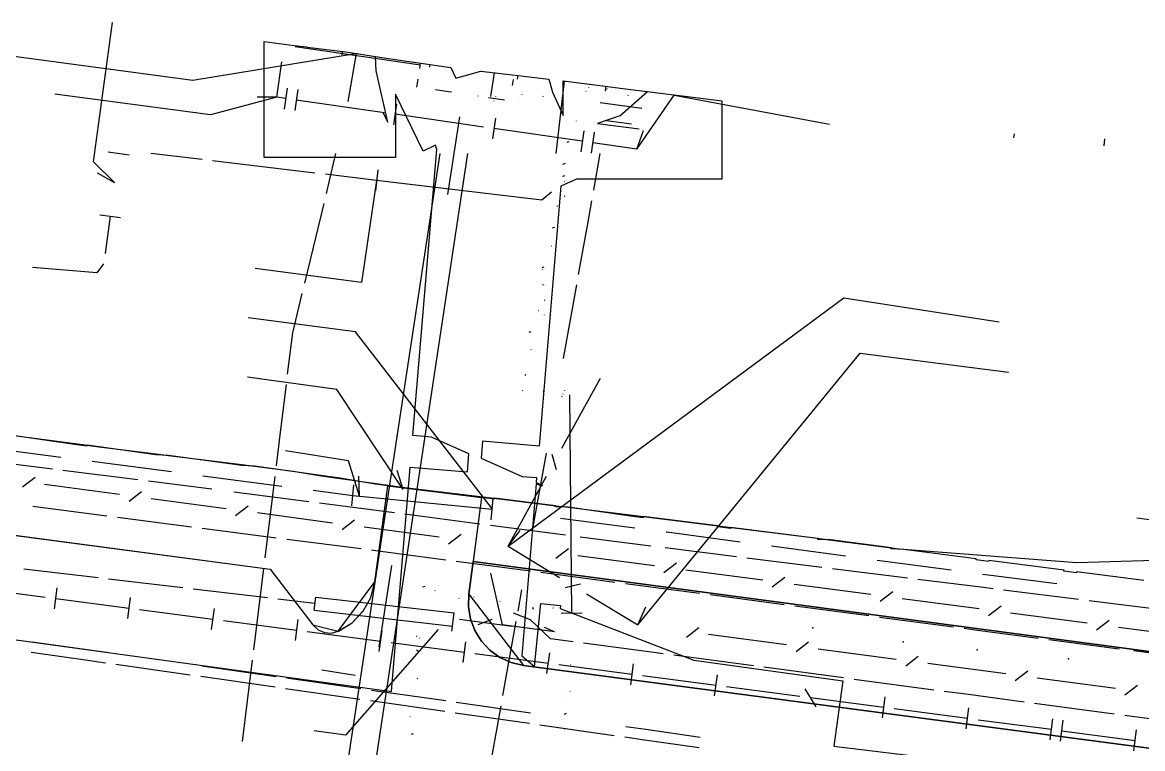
# Model space of a CAD drawing. Header units: metres. Extents: x -3782 to -2031, y 18790 to 19846.
# Drawn here: x -3623.2 to -3570.2, y 18971.8 to 19006.2 of the extents above; entities that cross this region are included whole.
import ezdxf

# ---------------------------------------------------------------- set-up
doc = ezdxf.new("R2010")
doc.units = ezdxf.units.M
for name, color, linetype in [('BOUNDARY', 7, 'Continuous'), ('CURB', 7, 'Continuous'), ('ELECTR_CABLE', 7, 'Continuous'), ('ELECTR_CABLE_COMM', 7, 'Continuous'), ('GAS', 7, 'Continuous'), ('GRASS', 7, 'Continuous'), ('GROUND', 7, 'Continuous'), ('HEAT', 7, 'Continuous'), ('OVERHEAD_POWER_LINE', 7, 'Continuous'), ('ROAD', 7, 'Continuous'), ('SEWER', 7, 'Continuous'), ('SIDEWALK_PATH', 7, 'Continuous'), ('TREE', 7, 'Continuous')]:
    doc.layers.add(name, color=color, linetype=linetype)

msp = doc.modelspace()

# ---------------------------------------------------------------- linework, layer by layer
at = {"layer": 'BOUNDARY'}
msp.add_lwpolyline([(-3624.169, 18986.73), (-3620.427, 18986.229), (-3619.774, 18986.145), (-3616.843, 18985.777), (-3616.248, 18985.703), (-3612.775, 18985.267), (-3612.18, 18985.193), (-3610.357, 18984.964), (-3609.017, 18984.739), (-3605.065, 18984.177), (-3601.099, 18983.713), (-3597.912, 18983.319), (-3597.341, 18983.248), (-3593.784, 18982.805), (-3590.247, 18982.365), (-3585.667, 18981.795), (-3584.881, 18981.694), (-3582.039, 18981.326), (-3581.667, 18981.278), (-3573.272, 18980.64), (-3564.856, 18980.887)], dxfattribs=at)
at = {"layer": 'CURB'}
for points in [[(-3606.267, 18981.313), (-3605.874, 18984.266)], [(-3601.43, 18983.706), (-3601.831, 18980.677)], [(-3624.331, 18982.029), (-3611.443, 18980.324)], [(-3611.443, 18980.324), (-3609.42, 18977.68), (-3608.212, 18977.378), (-3606.48, 18979.713), (-3606.267, 18981.313)], [(-3601.831, 18980.677), (-3602.036, 18979.129), (-3599.456, 18975.761), (-3550.643, 18969.301)], [(-3601.831, 18980.677), (-3553.02, 18974.18)]]:
    msp.add_lwpolyline(points, dxfattribs=at)
at = {"layer": 'ELECTR_CABLE'}
for points in [[(-3619.795, 18999.605), (-3618.894, 19006.202)], [(-3607.37, 19004.736), (-3607.756, 19002.461)], [(-3600.992, 19002.691), (-3600.817, 19003.816)], [(-3597.533, 19003.424), (-3597.916, 19000)], [(-3596.488, 19002.947), (-3596.5, 19002.933)], [(-3596.365, 19003.121), (-3596.357, 19003.134)], [(-3595.501, 19003.077), (-3595.493, 19003.045)], [(-3594.884, 19001.781), (-3593.587, 19002.935)], [(-3600.848, 19002.484), (-3600.856, 19002.467)], [(-3600.776, 19002.704), (-3600.78, 19002.69)], [(-3599.65, 19002.491), (-3599.651, 19002.49)], [(-3599.53, 19002.781), (-3599.534, 19002.766)], [(-3598.499, 19002.679), (-3598.516, 19002.708)], [(-3595.817, 19002.411), (-3593.845, 19002.148)], [(-3594.498, 19002.746), (-3594.478, 19002.774)], [(-3594.884, 19001.781), (-3595.947, 19001.42)], [(-3596.935, 19001.53), (-3596.948, 19001.538)], [(-3595.947, 19001.42), (-3593.974, 19001.157)], [(-3595.52, 19001.565), (-3594.334, 19001.407)], [(-3576.239, 19000.923), (-3576.265, 19000.734)], [(-3597.391, 19000.53), (-3597.295, 19000.559)], [(-3619.1, 19000.068), (-3618.109, 18999.932)], [(-3614.657, 18999.71), (-3617.078, 19000)], [(-3609.318, 18999.07), (-3614.161, 18999.65)], [(-3608.766, 18998.109), (-3608.327, 19000)], [(-3596.128, 18998.254), (-3595.814, 19000)], [(-3618.795, 18998.605), (-3619.795, 18999.605)], [(-3606.341, 18999.216), (-3606.459, 18998.224)], [(-3597.596, 18999.498), (-3597.501, 18999.527)], [(-3597.501, 18999.527), (-3597.469, 18999.536)], [(-3618.795, 18998.605), (-3619.608, 18999.065)], [(-3606.4, 18998.72), (-3608.821, 18999.01)], [(-3606.4, 18998.72), (-3607.12, 18993.882)], [(-3598.59, 18997.79), (-3606.4, 18998.72)], [(-3597.591, 18998.924), (-3597.486, 18998.955)], [(-3597.506, 18998.662), (-3597.519, 18998.669)], [(-3598.12, 18998.17), (-3598.59, 18997.79)], [(-3609.799, 18993.85), (-3608.881, 18997.623)], [(-3597.522, 18997.985), (-3597.49, 18997.964)], [(-3596.413, 18996.665), (-3596.216, 18997.761)], [(-3619.505, 18997.098), (-3618.515, 18996.962)], [(-3619.01, 18997.03), (-3619.253, 18995.259)], [(-3597.825, 18997.484), (-3597.854, 18997.503)], [(-3597.501, 18997.252), (-3597.5, 18997.249)], [(-3598.078, 18996.476), (-3597.973, 18996.507)], [(-3596.844, 18994.269), (-3596.413, 18996.665)], [(-3598.115, 18995.602), (-3598.128, 18995.61)], [(-3619.64, 18994.35), (-3622.685, 18994.596)], [(-3619.324, 18994.765), (-3619.64, 18994.35)], [(-3607.12, 18993.882), (-3612.151, 18994.545)], [(-3598.571, 18994.602), (-3598.476, 18994.631)], [(-3598.538, 18994.493), (-3598.553, 18994.504)], [(-3598.537, 18993.8), (-3598.556, 18993.812)], [(-3610.37, 18991.504), (-3609.917, 18993.365)], [(-3598.48, 18993.766), (-3598.493, 18993.774)], [(-3597.56, 18990.284), (-3596.932, 18993.777)], [(-3598.465, 18993.068), (-3598.443, 18993.053)], [(-3607.405, 18991.556), (-3612.486, 18992.217)], [(-3598.724, 18992.542), (-3598.737, 18992.55)], [(-3598.474, 18992.35), (-3598.474, 18992.349)], [(-3610.61, 18989.551), (-3610.37, 18991.504)], [(-3600.919, 18983.156), (-3607.405, 18991.556)], [(-3599.18, 18991.542), (-3599.085, 18991.571)], [(-3599.089, 18990.706), (-3599.102, 18990.714)], [(-3599.542, 18989.62), (-3599.551, 18989.628)], [(-3610.962, 18986.68), (-3610.671, 18989.055)], [(-3599.346, 18989.49), (-3599.39, 18989.516)], [(-3599.492, 18988.777), (-3599.511, 18988.743)], [(-3598.492, 18988.712), (-3598.506, 18988.752)], [(-3597.639, 18988.511), (-3597.658, 18988.477)], [(-3597.579, 18988.619), (-3597.587, 18988.606)], [(-3597.501, 18988.761), (-3597.488, 18988.783)], [(-3597.271, 18988.575), (-3597.171, 18978.245)], [(-3611.143, 18985.202), (-3610.962, 18986.68)], [(-3625.088, 18986.107), (-3621.344, 18985.617)], [(-3607.724, 18985.443), (-3610.719, 18985.927)], [(-3625.294, 18985.514), (-3621.743, 18985.068)], [(-3619.857, 18985.423), (-3616.113, 18984.933)], [(-3607.217, 18983.78), (-3607.724, 18985.443)], [(-3598.991, 18982.314), (-3598.364, 18985.807)], [(-3621.247, 18985.006), (-3617.695, 18984.56)], [(-3617.199, 18984.498), (-3614.2, 18984.121)], [(-3614.626, 18984.739), (-3610.882, 18984.249)], [(-3611.677, 18980.852), (-3611.204, 18984.705)], [(-3607.572, 18983.312), (-3607.474, 18984.308)], [(-3607.217, 18983.78), (-3607.24, 18984.713)], [(-3613.152, 18983.984), (-3609.603, 18983.521)], [(-3609.395, 18984.055), (-3607.523, 18983.81)], [(-3607.523, 18983.81), (-3600.937, 18983.158)], [(-3622.673, 18983.292), (-3619.162, 18982.84)], [(-3609.108, 18983.457), (-3605.558, 18982.994)], [(-3600.986, 18982.66), (-3600.888, 18983.656)], [(-3618.666, 18982.776), (-3615.154, 18982.324)], [(-3605.063, 18982.929), (-3601.513, 18982.466)], [(-3597.696, 18982.737), (-3594.189, 18982.28)], [(-3614.658, 18982.26), (-3611.146, 18981.808)], [(-3601.018, 18982.401), (-3597.468, 18981.938)], [(-3610.65, 18981.744), (-3607.138, 18981.292)], [(-3596.769, 18981.847), (-3593.421, 18981.428)], [(-3592.702, 18982.087), (-3592.661, 18982.082)], [(-3592.661, 18982.082), (-3589.197, 18981.618)], [(-3606.642, 18981.229), (-3606.32, 18981.187)], [(-3606.32, 18981.187), (-3603.132, 18980.765)], [(-3592.74, 18981.343), (-3589.374, 18980.922)], [(-3587.71, 18981.419), (-3584.205, 18980.95)], [(-3602.636, 18980.7), (-3599.126, 18980.236)], [(-3588.877, 18980.86), (-3585.326, 18980.416)], [(-3582.718, 18980.751), (-3579.213, 18980.282)], [(-3619.581, 18979.905), (-3623.09, 18980.322)], [(-3612.21, 18976.502), (-3611.738, 18980.356)], [(-3598.63, 18980.17), (-3595.12, 18979.706)], [(-3584.83, 18980.354), (-3581.278, 18979.909)], [(-3577.726, 18980.083), (-3577.591, 18980.065)], [(-3577.591, 18980.065), (-3574.219, 18979.631)], [(-3615.575, 18979.43), (-3619.084, 18979.846)], [(-3604.209, 18979.474), (-3604.107, 18979.513)], [(-3603.484, 18979.548), (-3603.481, 18979.551)], [(-3594.624, 18979.64), (-3592.947, 18979.418)], [(-3580.782, 18979.847), (-3577.676, 18979.459)], [(-3611.57, 18978.954), (-3615.079, 18979.371)], [(-3609.355, 18978.377), (-3609.283, 18978.997)], [(-3609.283, 18978.997), (-3602.736, 18978.245)], [(-3603.635, 18979.312), (-3603.643, 18979.299)], [(-3601.788, 18979.007), (-3601.796, 18978.994)], [(-3599.707, 18978.329), (-3599.525, 18979.344)], [(-3592.947, 18979.418), (-3591.114, 18979.176)], [(-3590.618, 18979.11), (-3587.108, 18978.646)], [(-3577.676, 18979.459), (-3577.23, 18979.403)], [(-3576.734, 18979.341), (-3573.183, 18978.897)], [(-3609.319, 18978.687), (-3611.073, 18978.895)], [(-3602.499, 18978.946), (-3602.513, 18978.925)], [(-3600.557, 18978.804), (-3600.564, 18978.79)], [(-3598.969, 18978.405), (-3599.004, 18978.509)], [(-3598.05, 18978.475), (-3598.033, 18978.505)], [(-3586.613, 18978.58), (-3583.102, 18978.116)], [(-3572.687, 18978.835), (-3569.135, 18978.39)], [(-3609.355, 18978.377), (-3602.808, 18977.625)], [(-3602.808, 18977.625), (-3602.736, 18978.245)], [(-3600.941, 18977.94), (-3601.609, 18977.688)], [(-3599.115, 18977.922), (-3599.925, 18978.237)], [(-3598.169, 18977.021), (-3599.115, 18977.922)], [(-3597.671, 18978.24), (-3596.671, 18978.25)], [(-3582.607, 18978.051), (-3579.096, 18977.586)], [(-3603.492, 18977.454), (-3607.871, 18972.465)], [(-3602.836, 18977.377), (-3602.808, 18977.625)], [(-3600.421, 18974.344), (-3599.795, 18977.837)], [(-3578.601, 18977.521), (-3577.96, 18977.436)], [(-3577.96, 18977.436), (-3575.09, 18977.056)], [(-3620.099, 18976.502), (-3622.7, 18976.865)], [(-3604.48, 18977.122), (-3604.513, 18977.141)], [(-3604.37, 18977.065), (-3604.357, 18977.058)], [(-3597.107, 18976.879), (-3598.169, 18977.021)], [(-3574.595, 18976.991), (-3571.269, 18976.551)], [(-3620.169, 18976.006), (-3622.748, 18976.367)], [(-3619.181, 18976.37), (-3620.099, 18976.502)], [(-3604.46, 18976.453), (-3604.506, 18976.476)], [(-3604.446, 18976.446), (-3604.433, 18976.439)], [(-3593.275, 18976.367), (-3596.611, 18976.813)], [(-3592.838, 18976.308), (-3593.275, 18976.367)], [(-3570.588, 18976.464), (-3567.076, 18976.016)], [(-3619.23, 18975.872), (-3620.169, 18976.006)], [(-3615.217, 18975.299), (-3618.735, 18975.801)], [(-3612.744, 18972.153), (-3612.271, 18976.006)], [(-3597.214, 18975.767), (-3597.228, 18975.773)], [(-3588.569, 18975.737), (-3592.343, 18976.242)], [(-3611.155, 18975.223), (-3614.673, 18975.726)], [(-3607.423, 18975.28), (-3608.996, 18975.542)], [(-3584.301, 18975.166), (-3588.074, 18975.671)], [(-3611.205, 18974.725), (-3614.722, 18975.228)], [(-3607.142, 18974.649), (-3610.66, 18975.152)], [(-3604.599, 18975.207), (-3604.586, 18975.201)], [(-3604.489, 18975.15), (-3604.456, 18975.132)], [(-3580.032, 18974.596), (-3583.805, 18975.1)], [(-3607.192, 18974.152), (-3610.71, 18974.654)], [(-3603.129, 18974.076), (-3606.647, 18974.579)], [(-3597.507, 18974.649), (-3597.509, 18974.652)], [(-3597.236, 18974.52), (-3597.25, 18974.525)], [(-3578.39, 18974.376), (-3579.537, 18974.529)], [(-3575.763, 18974.025), (-3578.39, 18974.376)], [(-3603.18, 18973.578), (-3606.697, 18974.081)], [(-3599.116, 18973.502), (-3602.634, 18974.005)], [(-3601.135, 18970.359), (-3600.509, 18973.852)], [(-3597.527, 18974.049), (-3597.527, 18974.05)], [(-3571.495, 18973.454), (-3575.268, 18973.958)], [(-3604.828, 18973.35), (-3604.815, 18973.343)], [(-3599.167, 18973.005), (-3602.685, 18973.507)], [(-3597.506, 18973.455), (-3597.418, 18973.5)], [(-3567.226, 18972.883), (-3570.999, 18973.388)], [(-3607.871, 18972.465), (-3609.355, 18972.664)], [(-3595.155, 18972.431), (-3598.672, 18972.934)], [(-3597.498, 18972.747), (-3597.508, 18972.753)], [(-3593.659, 18972.722), (-3594.607, 18972.858)], [(-3591.089, 18972.355), (-3593.659, 18972.722)], [(-3604.676, 18972.522), (-3604.769, 18972.486)], [(-3593.73, 18972.227), (-3594.66, 18972.36)], [(-3591.142, 18971.858), (-3593.73, 18972.227)]]:
    msp.add_lwpolyline(points, dxfattribs=at)
at = {"layer": 'ELECTR_CABLE_COMM'}
for points in [[(-3600.181, 18981.404), (-3584.288, 18993.155)], [(-3584.288, 18993.155), (-3576.942, 18992.021)], [(-3594.039, 18977.675), (-3583.524, 18990.544)], [(-3583.524, 18990.544), (-3576.496, 18989.647)], [(-3597.632, 18986.04), (-3595.806, 18989.362)], [(-3597.889, 18985.023), (-3598.098, 18985.743)], [(-3623.154, 18984.216), (-3622.559, 18984.671)], [(-3622.113, 18984.344), (-3618.561, 18983.867)], [(-3600.181, 18981.404), (-3598.355, 18984.726)], [(-3618.115, 18983.54), (-3617.52, 18983.995)], [(-3617.074, 18983.668), (-3613.522, 18983.192)], [(-3613.076, 18982.865), (-3612.481, 18983.32)], [(-3612.035, 18982.993), (-3608.483, 18982.517)], [(-3608.037, 18982.19), (-3607.442, 18982.645)], [(-3606.996, 18982.317), (-3603.444, 18981.841)], [(-3600.181, 18981.404), (-3599.606, 18982.14)], [(-3602.998, 18981.514), (-3602.403, 18981.969)], [(-3600.181, 18981.404), (-3597.751, 18979.929)], [(-3597.92, 18980.837), (-3597.325, 18981.293)], [(-3596.879, 18980.967), (-3593.248, 18980.486)], [(-3592.802, 18980.159), (-3592.207, 18980.615)], [(-3591.761, 18980.289), (-3588.13, 18979.808)], [(-3597.474, 18979.451), (-3596.746, 18979.628)], [(-3587.684, 18979.481), (-3587.089, 18979.937)], [(-3586.643, 18979.611), (-3583.012, 18979.13)], [(-3596.469, 18979.15), (-3594.039, 18977.675)], [(-3582.566, 18978.804), (-3581.971, 18979.259)], [(-3594.039, 18977.675), (-3593.663, 18978.53)], [(-3581.525, 18978.933), (-3577.894, 18978.452)], [(-3577.448, 18978.126), (-3576.853, 18978.581)], [(-3576.407, 18978.255), (-3572.776, 18977.774)], [(-3572.33, 18977.448), (-3571.735, 18977.904)], [(-3591.742, 18977.105), (-3591.147, 18977.561)], [(-3571.289, 18977.577), (-3567.658, 18977.096)], [(-3590.701, 18977.234), (-3587, 18976.746)], [(-3586.554, 18976.42), (-3585.959, 18976.876)], [(-3585.513, 18976.55), (-3581.811, 18976.061)], [(-3581.365, 18975.735), (-3580.77, 18976.191)], [(-3580.324, 18975.865), (-3576.623, 18975.376)], [(-3576.177, 18975.05), (-3575.582, 18975.506)], [(-3575.136, 18975.18), (-3571.434, 18974.691)], [(-3570.988, 18974.365), (-3570.393, 18974.821)]]:
    msp.add_lwpolyline(points, dxfattribs=at)
at = {"layer": 'GAS'}
for points in [[(-3615.1, 19003.457), (-3624.991, 19004.775)], [(-3607.304, 19004.726), (-3615.1, 19003.457)], [(-3608.025, 19004.828), (-3608.049, 19004.659)], [(-3611.121, 19002.657), (-3610.888, 19004.329)], [(-3603.879, 19004.21), (-3603.896, 19004.09)], [(-3599.72, 19003.688), (-3599.743, 19003.522)], [(-3614.257, 19001.83), (-3621.624, 19002.811)], [(-3610.629, 19003.091), (-3610.772, 19002.102)], [(-3610.134, 19003.02), (-3610.277, 19002.03)], [(-3595.559, 19003.18), (-3595.59, 19002.953)], [(-3611.121, 19002.657), (-3614.257, 19001.83)], [(-3611.121, 19002.657), (-3612.055, 19002.669)], [(-3610.701, 19002.596), (-3611.121, 19002.657)], [(-3606.024, 19001.923), (-3610.206, 19002.525)], [(-3605.458, 19002.347), (-3605.6, 19001.357)], [(-3594.085, 19000.205), (-3592.313, 19002.759)], [(-3592.313, 19002.759), (-3584.964, 19001.391)], [(-3601.347, 19001.25), (-3605.529, 19001.852)], [(-3600.781, 19001.674), (-3600.924, 19000.684)], [(-3596.671, 19000.577), (-3600.853, 19001.179)], [(-3596.6, 19001.072), (-3596.742, 19000.082)], [(-3596.105, 19001), (-3596.247, 19000.011)], [(-3594.085, 19000.205), (-3593.777, 19001.087)], [(-3594.085, 19000.205), (-3596.176, 19000.506)], [(-3555.386, 18980.76), (-3570.423, 18982.738)], [(-3625.551, 18979.455), (-3622.079, 18978.999)], [(-3621.649, 18978.438), (-3621.518, 18979.429)], [(-3618.177, 18977.981), (-3618.046, 18978.972)], [(-3621.584, 18978.933), (-3618.112, 18978.477)], [(-3614.209, 18977.459), (-3614.079, 18978.45)], [(-3617.616, 18978.411), (-3614.144, 18977.955)], [(-3610.242, 18976.937), (-3610.111, 18977.928)], [(-3613.648, 18977.889), (-3610.177, 18977.433)], [(-3609.681, 18977.367), (-3606.209, 18976.911)], [(-3606.274, 18976.415), (-3606.144, 18977.406)], [(-3605.713, 18976.845), (-3602.241, 18976.389)], [(-3602.307, 18975.893), (-3602.176, 18976.884)], [(-3601.746, 18976.323), (-3598.274, 18975.867)], [(-3598.339, 18975.371), (-3598.209, 18976.362)], [(-3597.778, 18975.801), (-3594.306, 18975.345)], [(-3594.372, 18974.849), (-3594.241, 18975.84)], [(-3593.811, 18975.279), (-3590.339, 18974.823)], [(-3590.404, 18974.327), (-3590.274, 18975.318)], [(-3589.843, 18974.757), (-3586.371, 18974.301)], [(-3586.13, 18974.646), (-3585.609, 18973.792)], [(-3585.875, 18974.235), (-3582.404, 18973.779)], [(-3582.469, 18973.283), (-3582.338, 18974.274)], [(-3581.908, 18973.713), (-3578.436, 18973.257)], [(-3578.501, 18972.761), (-3578.371, 18973.752)], [(-3577.94, 18973.191), (-3574.468, 18972.735)], [(-3574.534, 18972.239), (-3574.403, 18973.23)], [(-3574.038, 18972.174), (-3573.908, 18973.165)], [(-3573.973, 18972.669), (-3570.501, 18972.213)], [(-3570.566, 18971.717), (-3570.436, 18972.708)]]:
    msp.add_lwpolyline(points, dxfattribs=at)
at = {"layer": 'GRASS'}
msp.add_lwpolyline([(-3601.831, 18980.677), (-3602.036, 18979.129), (-3602.055, 18978.539), (-3601.96, 18977.961), (-3601.755, 18977.413), (-3601.443, 18976.911), (-3601.039, 18976.479), (-3600.564, 18976.138), (-3600.031, 18975.896), (-3599.456, 18975.761), (-3550.643, 18969.301), (-3550.442, 18970.811), (-3550.422, 18971.401), (-3550.517, 18971.979), (-3550.722, 18972.527), (-3551.033, 18973.029), (-3551.437, 18973.461), (-3551.912, 18973.802), (-3552.445, 18974.045), (-3553.02, 18974.18)], close=True, dxfattribs=at)
at = {"layer": 'GROUND'}
msp.add_lwpolyline([(-3570.103, 18979.783), (-3573.275, 18980.193), (-3573.28, 18980.144), (-3573.875, 18980.22), (-3573.87, 18980.27), (-3577.436, 18980.731), (-3577.442, 18980.682), (-3578.037, 18980.759), (-3578.032, 18980.808), (-3581.448, 18981.25), (-3582.044, 18981.277), (-3582.039, 18981.326), (-3582.039, 18981.326), (-3581.667, 18981.278), (-3573.272, 18980.64), (-3564.856, 18980.887)], dxfattribs=at)
msp.add_lwpolyline([(-3601.755, 18977.413), (-3601.96, 18977.961), (-3602.055, 18978.539), (-3602.036, 18979.129), (-3601.831, 18980.677), (-3553.02, 18974.18), (-3551.894, 18973.792), (-3551.033, 18973.029), (-3550.522, 18971.999), (-3550.442, 18970.811), (-3550.641, 18969.313), (-3548.386, 18969.013), (-3548.309, 18969.006), (-3548.379, 18969.001), (-3599.456, 18975.761), (-3600.031, 18975.896), (-3600.564, 18976.138), (-3601.039, 18976.479), (-3601.443, 18976.911)], close=True, dxfattribs=at)
at = {"layer": 'HEAT'}
for points in [[(-3604.33, 19004.184), (-3610.254, 19005.045)], [(-3604.36, 19004.015), (-3604.322, 19004.273)], [(-3604.491, 19003.141), (-3604.434, 19003.52)], [(-3599.944, 19003.492), (-3599.986, 19003.211)], [(-3602.995, 19002.917), (-3603.615, 19003.01)], [(-3602.853, 19002.896), (-3602.995, 19002.917)], [(-3601.598, 19002.708), (-3601.609, 19002.71)], [(-3600.342, 19002.521), (-3601.103, 19002.634)], [(-3602.738, 19000), (-3602.47, 19001.729)], [(-3605.786, 18984.193), (-3603.395, 19000)], [(-3604.501, 18983.999), (-3602.08, 19000)], [(-3603.031, 18998.061), (-3602.738, 19000)], [(-3608.282, 18988.817), (-3612.507, 18989.41)], [(-3605.144, 18984.096), (-3608.282, 18988.817)], [(-3605.144, 18984.096), (-3605.434, 18984.984)], [(-3609.644, 18958.693), (-3605.786, 18984.193)], [(-3608.358, 18958.498), (-3604.501, 18983.999)], [(-3606.275, 18976.617), (-3605.688, 18980.495)]]:
    msp.add_lwpolyline(points, dxfattribs=at)
at = {"layer": 'OVERHEAD_POWER_LINE'}
for points in [[(-3606.42, 19003.91), (-3606.454, 19004.589)], [(-3605.866, 19001.472), (-3606.42, 19003.91)], [(-3606.107, 19001.929), (-3605.866, 19001.472)], [(-3601.013, 18980.121), (-3600.459, 18977.683)], [(-3602.478, 18977.951), (-3600, 18977.622)], [(-3597.981, 18977.354), (-3600.459, 18977.683)], [(-3597.981, 18977.354), (-3598.46, 18977.553)]]:
    msp.add_lwpolyline(points, dxfattribs=at)
at = {"layer": 'ROAD'}
msp.add_lwpolyline([(-3638.563, 18983.913), (-3615.494, 18980.86), (-3611.444, 18980.324), (-3611.443, 18980.324), (-3611.443, 18980.323), (-3609.421, 18977.681), (-3609.42, 18977.68), (-3609.173, 18977.451), (-3609.17, 18977.449), (-3608.871, 18977.319), (-3608.867, 18977.318), (-3608.542, 18977.292), (-3608.539, 18977.292), (-3608.214, 18977.378), (-3608.211, 18977.379), (-3607.565, 18977.778), (-3607.563, 18977.78), (-3607.045, 18978.321), (-3607.044, 18978.323), (-3606.676, 18978.975), (-3606.675, 18978.977), (-3606.48, 18979.713), (-3606.48, 18979.714), (-3605.874, 18984.265), (-3605.874, 18984.266), (-3605.873, 18984.266), (-3601.431, 18983.706), (-3601.43, 18983.706), (-3601.43, 18983.705), (-3602.036, 18979.13), (-3602.036, 18979.129), (-3602.056, 18978.54), (-3602.055, 18978.538), (-3601.961, 18977.962), (-3601.96, 18977.96), (-3601.755, 18977.414), (-3601.754, 18977.412), (-3601.444, 18976.912), (-3601.443, 18976.91), (-3601.04, 18976.48), (-3601.039, 18976.479), (-3600.565, 18976.139), (-3600.563, 18976.138), (-3600.032, 18975.897), (-3600.03, 18975.896), (-3599.456, 18975.762), (-3599.455, 18975.762), (-3548.38, 18969.002)], dxfattribs=at)
at = {"layer": 'SEWER'}
for points in [[(-3626.111, 18977.335), (-3605.692, 18974.532), (-3604.806, 18985.151), (-3602.1, 18984.925), (-3602.029, 18985.78), (-3603.804, 18986.573), (-3604.681, 18986.646), (-3603.552, 19000.186), (-3603.609, 19000.392), (-3604.203, 19000.107), (-3605.503, 19002.811), (-3605.503, 18999.811), (-3611.724, 18999.811), (-3611.724, 19005.292), (-3610.295, 19005.113), (-3609.712, 19005.04), (-3609.687, 19005.037), (-3607.864, 19004.808), (-3607.045, 19004.688), (-3605.953, 19004.504), (-3602.886, 19004.068), (-3602.645, 19003.566), (-3601.462, 19003.892), (-3598.775, 19003.578), (-3598.645, 19003.562), (-3598.245, 19003.512), (-3598.075, 19002.897), (-3597.578, 19001.787), (-3597.578, 19003.43), (-3595.458, 19003.168), (-3594.873, 19003.095), (-3591.315, 19002.652), (-3590.058, 19002.496), (-3590.058, 18998.787), (-3596.936, 18998.787), (-3597.676, 18998.455), (-3598.702, 18986.147), (-3601.392, 18986.372), (-3601.459, 18985.579), (-3599.511, 18984.709), (-3598.827, 18984.652), (-3598.847, 18984.413), (-3598.561, 18984.286), (-3598.581, 18984.241), (-3598.851, 18984.362), (-3599.531, 18976.209), (-3598.926, 18975.704), (-3598.632, 18978.69), (-3597.702, 18978.598), (-3597.716, 18978.453), (-3591.393, 18976.005), (-3584.332, 18975.024), (-3584.762, 18971.935), (-3574.892, 18970.733)], [(-3571.961, 19000.687), (-3571.991, 19000.362)]]:
    msp.add_lwpolyline(points, dxfattribs=at)
at = {"layer": 'SIDEWALK_PATH'}
for points in [[(-3625.321, 18982.16), (-3611.443, 18980.324), (-3609.42, 18977.68), (-3609.172, 18977.45), (-3608.869, 18977.318), (-3608.54, 18977.292), (-3608.212, 18977.378), (-3607.564, 18977.779), (-3607.044, 18978.321), (-3606.676, 18978.976), (-3606.48, 18979.713), (-3605.874, 18984.266), (-3606.469, 18984.341), (-3608.118, 18984.633), (-3608.713, 18984.708), (-3612.18, 18985.193), (-3612.781, 18985.218), (-3616.248, 18985.703), (-3616.85, 18985.728), (-3620.101, 18986.186), (-3620.109, 18986.136), (-3620.704, 18986.216), (-3624.168, 18986.729)], [(-3570.103, 18979.783), (-3573.275, 18980.193), (-3573.28, 18980.144), (-3573.875, 18980.22), (-3573.87, 18980.27), (-3577.436, 18980.731), (-3577.442, 18980.682), (-3578.037, 18980.759), (-3578.032, 18980.808), (-3581.448, 18981.25), (-3582.044, 18981.277), (-3582.039, 18981.326), (-3584.918, 18981.698), (-3585.52, 18981.726), (-3585.514, 18981.775), (-3589.652, 18982.29), (-3589.658, 18982.241), (-3590.253, 18982.315), (-3590.247, 18982.365), (-3593.784, 18982.805), (-3593.791, 18982.755), (-3594.386, 18982.829), (-3597.341, 18983.248), (-3597.943, 18983.272), (-3597.937, 18983.322), (-3600.828, 18983.682), (-3600.835, 18983.632), (-3601.43, 18983.706), (-3601.832, 18980.678), (-3553.02, 18974.18)]]:
    msp.add_lwpolyline(points, dxfattribs=at)
at = {"layer": 'TREE'}
for p in [(-3585.757, 18977.541), (-3581.484, 18976.875), (-3577.984, 18976.498), (-3573.66, 18976.077)]:
    msp.add_point(p, dxfattribs=at)

doc.saveas('drawing.dxf')
